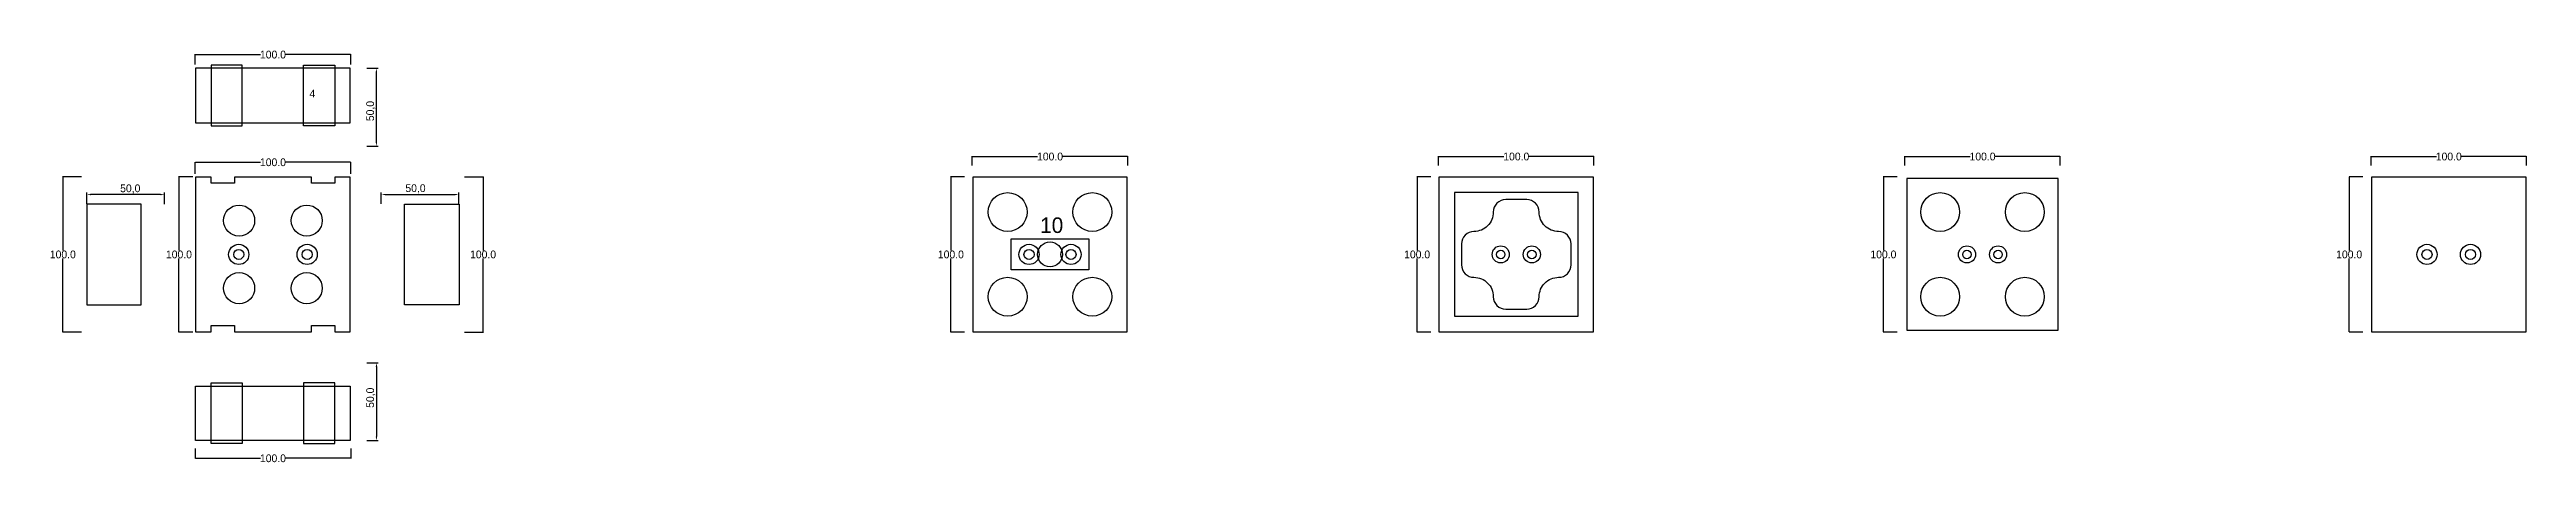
# Model space of a CAD drawing. Header units: millimetres. Extents: x 410 to 2004, y 245 to 511.
import ezdxf

# ---------------------------------------------------------------- set-up
doc = ezdxf.new("R2010")
doc.units = ezdxf.units.MM
for name, color, linetype in [('TEXT', 7, 'Continuous'), ('볼트 구멍', 7, 'Continuous'), ('치구', 7, 'Continuous'), ('치수', 7, 'Continuous')]:
    doc.layers.add(name, color=color, linetype=linetype)
doc.dimstyles.new('ISO-25', dxfattribs={"dimtxt": 2.5, "dimasz": 2.5, "dimexe": 1.25, "dimexo": 0.625, "dimtad": 1, "dimtxsty": 'Standard', "dimcen": 2.5, "dimadec": 0, "dimazin": 0, "dimtfac": 1, "dimtmove": 0, "dimatfit": 3, "dimfxl": 0, "dimarcsym": 0})
doc.dimstyles.get("Standard").update_dxf_attribs({"dimtxt": 7, "dimasz": 0.18, "dimexe": 0.18, "dimexo": 0.0625, "dimgap": 0.09, "dimtad": 0, "dimtih": 1, "dimtoh": 1, "dimdec": 1, "dimzin": 0, "dimdsep": 46, "dimtxsty": 'Standard', "dimcen": 0.09, "dimadec": 0, "dimazin": 0, "dimtfac": 1, "dimtdec": 1, "dimtofl": 0, "dimtmove": 0, "dimatfit": 3, "dimfxl": 0, "dimtolj": 1, "dimtzin": 0, "dimarcsym": 0})

# ---------------------------------------------------------------- blocks, each defined once
blk = doc.blocks.new('*D20')
at = {"layer": 'Defpoints', "color": 0}
for p in [(1298.8, 429.4), (1289.9, 329.4), (1298.8, 329.4)]:
    blk.add_point(p, dxfattribs=at)
at = {"layer": '치수', "color": 0, "lineweight": -2}
for p, q in [((1298.7, 429.4), (1289.7, 429.4)), ((1289.9, 429.3), (1289.9, 382)), ((1289.9, 329.6), (1289.9, 376.8)), ((1298.7, 329.4), (1289.7, 329.4))]:
    blk.add_line(p, q, dxfattribs=at)
at = {"layer": '치수', "color": 0}
for points in [[(1289.9, 429.3), (1289.9, 429.3), (1289.9, 429.4)], [(1289.9, 329.6), (1289.9, 329.6), (1289.9, 329.4)]]:
    blk.add_solid(points, dxfattribs=at)
at = {"layer": '치수', "color": 0, "insert": (1289.9, 379.4), "char_height": 5, "attachment_point": 5}
blk.add_mtext('\\A1;100.0', dxfattribs=at)
blk = doc.blocks.new('*D21')
at = {"layer": 'Defpoints', "color": 0}
for p in [(1898.5, 429.4), (1889.6, 329.4), (1898.5, 329.4)]:
    blk.add_point(p, dxfattribs=at)
at = {"layer": '치수', "color": 0, "lineweight": -2}
for p, q in [((1898.5, 429.4), (1889.5, 429.4)), ((1889.6, 429.3), (1889.6, 382)), ((1889.6, 329.6), (1889.6, 376.8)), ((1898.5, 329.4), (1889.5, 329.4))]:
    blk.add_line(p, q, dxfattribs=at)
at = {"layer": '치수', "color": 0}
for points in [[(1889.6, 429.3), (1889.7, 429.3), (1889.6, 429.4)], [(1889.6, 329.6), (1889.7, 329.6), (1889.6, 329.4)]]:
    blk.add_solid(points, dxfattribs=at)
at = {"layer": '치수', "color": 0, "insert": (1889.6, 379.4), "char_height": 5, "attachment_point": 5}
blk.add_mtext('\\A1;100.0', dxfattribs=at)
blk = doc.blocks.new('*D22')
at = {"layer": 'Defpoints', "color": 0}
for p in [(1598.8, 429.4), (1589.9, 329.4), (1598.8, 329.4)]:
    blk.add_point(p, dxfattribs=at)
at = {"layer": '치수', "color": 0, "lineweight": -2}
for p, q in [((1598.7, 429.4), (1589.7, 429.4)), ((1589.9, 429.3), (1589.9, 382)), ((1589.9, 329.6), (1589.9, 376.8)), ((1598.7, 329.4), (1589.7, 329.4))]:
    blk.add_line(p, q, dxfattribs=at)
at = {"layer": '치수', "color": 0}
for points in [[(1589.9, 429.3), (1589.9, 429.3), (1589.9, 429.4)], [(1589.9, 329.6), (1589.9, 329.6), (1589.9, 329.4)]]:
    blk.add_solid(points, dxfattribs=at)
at = {"layer": '치수', "color": 0, "insert": (1589.9, 379.4), "char_height": 5, "attachment_point": 5}
blk.add_mtext('\\A1;100.0', dxfattribs=at)
blk = doc.blocks.new('*D23')
at = {"layer": 'Defpoints', "color": 0}
for p in [(998.8, 429.4), (989.9, 329.4), (998.8, 329.4)]:
    blk.add_point(p, dxfattribs=at)
at = {"layer": '치수', "color": 0, "lineweight": -2}
for p, q in [((998.7, 429.4), (989.7, 429.4)), ((989.9, 429.3), (989.9, 382)), ((989.9, 329.6), (989.9, 376.8)), ((998.7, 329.4), (989.7, 329.4))]:
    blk.add_line(p, q, dxfattribs=at)
at = {"layer": '치수', "color": 0}
for points in [[(989.9, 429.3), (989.9, 429.3), (989.9, 429.4)], [(989.9, 329.6), (989.9, 329.6), (989.9, 329.4)]]:
    blk.add_solid(points, dxfattribs=at)
at = {"layer": '치수', "color": 0, "insert": (989.9, 379.4), "char_height": 5, "attachment_point": 5}
blk.add_mtext('\\A1;100.0', dxfattribs=at)
blk = doc.blocks.new('*D24')
at = {"layer": 'Defpoints', "color": 0}
for p in [(430.5, 429.4), (418.5, 329.4), (430.5, 329.4)]:
    blk.add_point(p, dxfattribs=at)
at = {"layer": '치수', "color": 0, "lineweight": -2}
for p, q in [((430.5, 429.4), (418.3, 429.4)), ((418.5, 429.3), (418.5, 382)), ((418.5, 329.6), (418.5, 376.8)), ((430.5, 329.4), (418.3, 329.4))]:
    blk.add_line(p, q, dxfattribs=at)
at = {"layer": '치수', "color": 0}
for points in [[(418.4, 429.3), (418.5, 429.3), (418.5, 429.4)], [(418.4, 329.6), (418.5, 329.6), (418.5, 329.4)]]:
    blk.add_solid(points, dxfattribs=at)
at = {"layer": '치수', "color": 0, "insert": (418.5, 379.4), "char_height": 5, "attachment_point": 5}
blk.add_mtext('\\A1;100.0', dxfattribs=at)
blk = doc.blocks.new('*D25')
at = {"layer": 'Defpoints', "color": 0}
for p in [(502.2, 429.4), (493.2, 329.4), (502.2, 329.4)]:
    blk.add_point(p, dxfattribs=at)
at = {"layer": '치수', "color": 0, "lineweight": -2}
for p, q in [((502.2, 429.4), (493, 429.4)), ((493.2, 429.3), (493.2, 382)), ((493.2, 329.6), (493.2, 376.8)), ((502.2, 329.4), (493, 329.4))]:
    blk.add_line(p, q, dxfattribs=at)
at = {"layer": '치수', "color": 0}
for points in [[(493.1, 429.3), (493.2, 429.3), (493.2, 429.4)], [(493.1, 329.6), (493.2, 329.6), (493.2, 329.4)]]:
    blk.add_solid(points, dxfattribs=at)
at = {"layer": '치수', "color": 0, "insert": (493.2, 379.4), "char_height": 5, "attachment_point": 5}
blk.add_mtext('\\A1;100.0', dxfattribs=at)
blk = doc.blocks.new('*D26')
at = {"layer": 'Defpoints', "color": 0}
for p in [(676.8, 429.4), (676.8, 329.4), (688.9, 329.4)]:
    blk.add_point(p, dxfattribs=at)
at = {"layer": '치수', "color": 0, "lineweight": -2}
for p, q in [((676.9, 429.4), (689.1, 429.4)), ((688.9, 429.3), (688.9, 382)), ((688.9, 329.6), (688.9, 376.8)), ((676.9, 329.4), (689.1, 329.4))]:
    blk.add_line(p, q, dxfattribs=at)
at = {"layer": '치수', "color": 0}
for points in [[(688.9, 429.3), (688.9, 429.3), (688.9, 429.4)], [(688.9, 329.6), (688.9, 329.6), (688.9, 329.4)]]:
    blk.add_solid(points, dxfattribs=at)
at = {"layer": '치수', "color": 0, "insert": (688.9, 379.4), "char_height": 5, "attachment_point": 5}
blk.add_mtext('\\A1;100.0', dxfattribs=at)
blk = doc.blocks.new('*D27')
at = {"layer": 'Defpoints', "color": 0}
for p in [(503.7, 254.6), (603.7, 254.6), (603.7, 248.2)]:
    blk.add_point(p, dxfattribs=at)
at = {"layer": '치수', "color": 0, "lineweight": -2}
for p, q in [((503.7, 254.5), (503.7, 248)), ((503.9, 248.2), (545.7, 248.2)), ((603.5, 248.2), (561.7, 248.2)), ((603.7, 254.5), (603.7, 248))]:
    blk.add_line(p, q, dxfattribs=at)
at = {"layer": '치수', "color": 0}
for points in [[(503.9, 248.2), (503.9, 248.1), (503.7, 248.2)], [(603.5, 248.2), (603.5, 248.1), (603.7, 248.2)]]:
    blk.add_solid(points, dxfattribs=at)
at = {"layer": '치수', "color": 0, "insert": (553.7, 248.2), "char_height": 5, "attachment_point": 5}
blk.add_mtext('\\A1;100.0', dxfattribs=at)
blk = doc.blocks.new('*D28')
at = {"layer": 'Defpoints', "color": 0}
for p in [(433.9, 417.9), (433.9, 411.2), (483.9, 411.1)]:
    blk.add_point(p, dxfattribs=at)
at = {"layer": '치수', "color": 0, "lineweight": -2}
for p, q in [((433.9, 411.9), (433.9, 419.2)), ((481.4, 417.9), (436.4, 417.9)), ((483.9, 411.8), (483.9, 419.2))]:
    blk.add_line(p, q, dxfattribs=at)
at = {"layer": '치수', "color": 0}
for points in [[(436.4, 418.3), (436.4, 417.5), (433.9, 417.9)], [(481.4, 418.3), (481.4, 417.5), (483.9, 417.9)]]:
    blk.add_solid(points, dxfattribs=at)
at = {"layer": '치수', "color": 0, "insert": (461.9, 421.5), "char_height": 5, "attachment_point": 5}
blk.add_mtext('50,0', dxfattribs=at)
blk = doc.blocks.new('*D29')
at = {"layer": 'Defpoints', "color": 0}
for p in [(613.4, 309.7), (613.4, 259.7), (620.3, 259.7)]:
    blk.add_point(p, dxfattribs=at)
at = {"layer": '치수', "color": 0, "lineweight": -2}
for p, q in [((614, 309.7), (621.5, 309.7)), ((620.3, 307.2), (620.3, 262.2)), ((614, 259.7), (621.5, 259.7))]:
    blk.add_line(p, q, dxfattribs=at)
at = {"layer": '치수', "color": 0}
for points in [[(619.8, 307.2), (620.7, 307.2), (620.3, 309.7)], [(619.8, 262.2), (620.7, 262.2), (620.3, 259.7)]]:
    blk.add_solid(points, dxfattribs=at)
at = {"layer": '치수', "color": 0, "insert": (616.7, 287.2), "char_height": 5, "attachment_point": 5, "rotation": 90}
blk.add_mtext('50,0', dxfattribs=at)
blk = doc.blocks.new('*D30')
at = {"layer": 'Defpoints', "color": 0}
for p in [(673.4, 418), (623.4, 411.2), (673.4, 411.2)]:
    blk.add_point(p, dxfattribs=at)
at = {"layer": '치수', "color": 0, "lineweight": -2}
for p, q in [((623.4, 411.9), (623.4, 419.3)), ((625.9, 418), (670.9, 418)), ((673.4, 411.9), (673.4, 419.3))]:
    blk.add_line(p, q, dxfattribs=at)
at = {"layer": '치수', "color": 0}
for points in [[(625.9, 418.4), (625.9, 417.6), (623.4, 418)], [(670.9, 418.4), (670.9, 417.6), (673.4, 418)]]:
    blk.add_solid(points, dxfattribs=at)
at = {"layer": '치수', "color": 0, "insert": (645.4, 421.6), "char_height": 5, "attachment_point": 5}
blk.add_mtext('50,0', dxfattribs=at)
blk = doc.blocks.new('*D31')
at = {"layer": 'Defpoints', "color": 0}
for p in [(503.7, 431.3), (603.7, 438.7), (603.7, 431.3)]:
    blk.add_point(p, dxfattribs=at)
at = {"layer": '치수', "color": 0, "lineweight": -2}
for p, q in [((503.7, 431.3), (503.7, 438.8)), ((503.9, 438.7), (545.7, 438.7)), ((603.5, 438.7), (561.7, 438.7)), ((603.7, 431.3), (603.7, 438.8))]:
    blk.add_line(p, q, dxfattribs=at)
at = {"layer": '치수', "color": 0}
for points in [[(503.9, 438.7), (503.9, 438.6), (503.7, 438.7)], [(603.5, 438.7), (603.5, 438.6), (603.7, 438.7)]]:
    blk.add_solid(points, dxfattribs=at)
at = {"layer": '치수', "color": 0, "insert": (553.7, 438.7), "char_height": 5, "attachment_point": 5}
blk.add_mtext('\\A1;100.0', dxfattribs=at)
blk = doc.blocks.new('*D32')
at = {"layer": 'Defpoints', "color": 0}
for p in [(503.7, 501.6), (603.7, 508), (603.7, 501.6)]:
    blk.add_point(p, dxfattribs=at)
at = {"layer": '치수', "color": 0, "lineweight": -2}
for p, q in [((503.7, 501.7), (503.7, 508.2)), ((503.9, 508), (545.7, 508)), ((603.5, 508), (561.7, 508)), ((603.7, 501.7), (603.7, 508.2))]:
    blk.add_line(p, q, dxfattribs=at)
at = {"layer": '치수', "color": 0}
for points in [[(503.9, 508), (503.9, 508), (503.7, 508)], [(603.5, 508), (603.5, 508), (603.7, 508)]]:
    blk.add_solid(points, dxfattribs=at)
at = {"layer": '치수', "color": 0, "insert": (553.7, 508), "char_height": 5, "attachment_point": 5}
blk.add_mtext('\\A1;100.0', dxfattribs=at)
blk = doc.blocks.new('*D33')
at = {"layer": 'Defpoints', "color": 0}
for p in [(613.4, 499.2), (620.3, 499.2), (613.4, 449.2)]:
    blk.add_point(p, dxfattribs=at)
at = {"layer": '치수', "color": 0, "lineweight": -2}
for p, q in [((614, 499.2), (621.5, 499.2)), ((620.3, 451.7), (620.3, 496.7)), ((614, 449.2), (621.5, 449.2))]:
    blk.add_line(p, q, dxfattribs=at)
at = {"layer": '치수', "color": 0}
for points in [[(619.8, 496.7), (620.7, 496.7), (620.3, 499.2)], [(619.8, 451.7), (620.7, 451.7), (620.3, 449.2)]]:
    blk.add_solid(points, dxfattribs=at)
at = {"layer": '치수', "color": 0, "insert": (616.7, 471.7), "char_height": 5, "attachment_point": 5, "rotation": 90}
blk.add_mtext('50,0', dxfattribs=at)
blk = doc.blocks.new('*D34')
at = {"layer": 'Defpoints', "color": 0}
for p in [(1303.7, 436.5), (1403.7, 442.4), (1403.7, 436.5)]:
    blk.add_point(p, dxfattribs=at)
at = {"layer": '치수', "color": 0, "lineweight": -2}
for p, q in [((1303.7, 436.6), (1303.7, 442.6)), ((1303.9, 442.4), (1345.7, 442.4)), ((1403.5, 442.4), (1361.7, 442.4)), ((1403.7, 436.6), (1403.7, 442.6))]:
    blk.add_line(p, q, dxfattribs=at)
at = {"layer": '치수', "color": 0}
for points in [[(1303.9, 442.5), (1303.9, 442.4), (1303.7, 442.4)], [(1403.5, 442.5), (1403.5, 442.4), (1403.7, 442.4)]]:
    blk.add_solid(points, dxfattribs=at)
at = {"layer": '치수', "color": 0, "insert": (1353.7, 442.4), "char_height": 5, "attachment_point": 5}
blk.add_mtext('\\A1;100.0', dxfattribs=at)
blk = doc.blocks.new('*D35')
at = {"layer": 'Defpoints', "color": 0}
for p in [(1003.7, 436.5), (1103.7, 442.4), (1103.7, 436.5)]:
    blk.add_point(p, dxfattribs=at)
at = {"layer": '치수', "color": 0, "lineweight": -2}
for p, q in [((1003.7, 436.6), (1003.7, 442.6)), ((1003.9, 442.4), (1045.7, 442.4)), ((1103.5, 442.4), (1061.7, 442.4)), ((1103.7, 436.6), (1103.7, 442.6))]:
    blk.add_line(p, q, dxfattribs=at)
at = {"layer": '치수', "color": 0}
for points in [[(1003.9, 442.5), (1003.9, 442.4), (1003.7, 442.4)], [(1103.5, 442.5), (1103.5, 442.4), (1103.7, 442.4)]]:
    blk.add_solid(points, dxfattribs=at)
at = {"layer": '치수', "color": 0, "insert": (1053.7, 442.4), "char_height": 5, "attachment_point": 5}
blk.add_mtext('\\A1;100.0', dxfattribs=at)
blk = doc.blocks.new('*D36')
at = {"layer": 'Defpoints', "color": 0}
for p in [(1603.7, 436.5), (1703.7, 442.4), (1703.7, 436.5)]:
    blk.add_point(p, dxfattribs=at)
at = {"layer": '치수', "color": 0, "lineweight": -2}
for p, q in [((1603.7, 436.6), (1603.7, 442.6)), ((1603.9, 442.4), (1645.7, 442.4)), ((1703.5, 442.4), (1661.7, 442.4)), ((1703.7, 436.6), (1703.7, 442.6))]:
    blk.add_line(p, q, dxfattribs=at)
at = {"layer": '치수', "color": 0}
for points in [[(1603.9, 442.5), (1603.9, 442.4), (1603.7, 442.4)], [(1703.5, 442.5), (1703.5, 442.4), (1703.7, 442.4)]]:
    blk.add_solid(points, dxfattribs=at)
at = {"layer": '치수', "color": 0, "insert": (1653.7, 442.4), "char_height": 5, "attachment_point": 5}
blk.add_mtext('\\A1;100.0', dxfattribs=at)
blk = doc.blocks.new('*D37')
at = {"layer": 'Defpoints', "color": 0}
for p in [(1903.7, 436.5), (2003.7, 442.4), (2003.7, 436.5)]:
    blk.add_point(p, dxfattribs=at)
at = {"layer": '치수', "color": 0, "lineweight": -2}
for p, q in [((1903.7, 436.6), (1903.7, 442.6)), ((1903.9, 442.4), (1945.7, 442.4)), ((2003.5, 442.4), (1961.7, 442.4)), ((2003.7, 436.6), (2003.7, 442.6))]:
    blk.add_line(p, q, dxfattribs=at)
at = {"layer": '치수', "color": 0}
for points in [[(1903.9, 442.5), (1903.9, 442.4), (1903.7, 442.4)], [(2003.5, 442.5), (2003.5, 442.4), (2003.7, 442.4)]]:
    blk.add_solid(points, dxfattribs=at)
at = {"layer": '치수', "color": 0, "insert": (1953.7, 442.4), "char_height": 5, "attachment_point": 5}
blk.add_mtext('\\A1;100.0', dxfattribs=at)

msp = doc.modelspace()

# ---------------------------------------------------------------- linework, layer by layer
at = {"layer": '볼트 구멍', "color": 1}
msp.add_lwpolyline([(1028.68, 389.44), (1078.68, 389.44), (1078.68, 369.44), (1028.68, 369.44)], close=True, dxfattribs=at)
at = {"layer": '볼트 구멍', "color": 2}
for centre in [(531.68, 379.44), (575.68, 379.44)]:
    msp.add_circle(centre, 6.5, dxfattribs=at)
at = {"layer": '볼트 구멍', "color": 3}
for centre, radius in [((531.68, 379.44), 3.25), ((575.68, 379.44), 3.25), ((1040.18, 379.44), 3.25), ((1053.68, 379.44), 8), ((1067.18, 379.44), 3.25), ((1939.68, 379.44), 3.25), ((1967.68, 379.44), 3.25), ((1343.68, 379.44), 2.75), ((1363.68, 379.44), 2.75), ((1643.68, 379.44), 2.75), ((1663.68, 379.44), 2.75)]:
    msp.add_circle(centre, radius, dxfattribs=at)
at = {"layer": '볼트 구멍', "color": 6}
for centre, radius in [((1040.18, 379.44), 6.5), ((1067.18, 379.44), 6.5), ((1343.68, 379.44), 5.5), ((1363.68, 379.44), 5.5), ((1643.68, 379.44), 5.5), ((1663.68, 379.44), 5.5), ((1939.68, 379.44), 6.5), ((1967.68, 379.44), 6.5)]:
    msp.add_circle(centre, radius, dxfattribs=at)
at = {"layer": '치구'}
for points in [[(503.93, 464.19), (603.43, 464.19), (603.43, 499.19), (503.93, 499.19)], [(503.93, 329.69), (513.93, 329.69), (513.93, 333.69), (528.93, 333.69), (528.93, 329.69), (578.43, 329.69), (578.43, 333.69), (593.43, 333.69), (593.43, 329.69), (603.43, 329.69), (603.43, 429.19), (593.43, 429.19), (593.43, 425.19), (578.43, 425.19), (578.43, 429.19), (528.93, 429.19), (528.93, 425.19), (513.93, 425.19), (513.93, 429.19), (503.93, 429.19)], [(1003.93, 429.19), (1003.93, 329.69), (1103.43, 329.69), (1103.43, 429.19)], [(1303.93, 429.19), (1303.93, 329.69), (1403.43, 329.69), (1403.43, 429.19)], [(1313.93, 419.19), (1313.93, 339.69), (1393.43, 339.69), (1393.43, 419.19)], [(1604.93, 428.19), (1604.93, 330.69), (1702.43, 330.69), (1702.43, 428.19)], [(1903.93, 429.19), (1903.93, 329.69), (2003.43, 329.69), (2003.43, 429.19)], [(468.93, 411.79), (433.93, 411.79), (433.93, 347.09), (468.93, 347.09)], [(638.43, 411.79), (673.43, 411.79), (673.43, 347.09), (638.43, 347.09)], [(503.93, 294.69), (603.43, 294.69), (603.43, 259.69), (503.93, 259.69)]]:
    msp.add_lwpolyline(points, close=True, dxfattribs=at)
at = {"layer": '치구', "color": 1}
for points in [[(513.93, 462.19), (533.93, 462.19), (533.93, 501.18), (513.93, 501.18)], [(593.43, 462.19), (573.43, 462.19), (573.43, 501.18), (593.43, 501.18)], [(513.93, 296.69), (533.93, 296.69), (533.93, 257.69), (513.93, 257.69)], [(593.43, 296.69), (573.43, 296.69), (573.43, 257.69), (593.43, 257.69)]]:
    msp.add_lwpolyline(points, close=True, dxfattribs=at)
at = {"layer": '치구', "color": 0}
msp.add_lwpolyline([(1318.43, 386.19), (1318.43, 372.69, 0.4142136), (1326.43, 364.69, -0.4142136), (1338.93, 352.19, 0.4142136), (1346.93, 344.19), (1360.43, 344.19, 0.4142136), (1368.43, 352.19, -0.4142136), (1380.93, 364.69, 0.4142136), (1388.93, 372.69), (1388.93, 386.19, 0.4142136), (1380.93, 394.19, -0.4142136), (1368.43, 406.69, 0.4142136), (1360.43, 414.69), (1346.93, 414.69, 0.4142136), (1338.93, 406.69, -0.4142136), (1326.43, 394.19, 0.4142136)], format="xyb", close=True, dxfattribs=at)
for centre, radius in [((1026.43, 406.69), 12.5), ((1080.93, 406.69), 12.5), ((1626.43, 406.69), 12.5), ((1680.93, 406.69), 12.5), ((531.93, 401.19), 10), ((575.43, 401.19), 10), ((531.93, 357.69), 10), ((575.43, 357.69), 10), ((1026.43, 352.19), 12.5), ((1080.93, 352.19), 12.5), ((1626.43, 352.19), 12.5), ((1680.93, 352.19), 12.5)]:
    msp.add_circle(centre, radius, dxfattribs=at)

# ---------------------------------------------------------------- texts
at = {"layer": 'TEXT', "color": 1}
msp.add_text('4', height=5, dxfattribs=at).set_placement((577.24, 480.49))
at = {"layer": '볼트 구멍', "color": 1}
msp.add_text('10', height=10, dxfattribs=at).set_placement((1047.32, 393.23))

# ---------------------------------------------------------------- dimensions: what is measured, and where the dimension line sits
at = {"layer": '치수', "color": 4}
for base, p1, p2, dimstyle, override, picture, middle in [((603.68, 508.01), (503.68, 501.61), (603.68, 501.61), 'Standard', {"dimtxt": 5}, '*D32', (553.68, 508.01)), ((673.43, 418.01), (623.43, 411.24), (673.43, 411.24), 'ISO-25', {"dimtxt": 5, "dimdec": 1, "dimzin": 0, "dimtdec": 1}, '*D30', (645.43, 418.01)), ((603.68, 248.17), (503.68, 254.57), (603.68, 254.57), 'Standard', {"dimtxt": 5}, '*D27', (553.68, 248.17))]:
    dim = msp.add_linear_dim(base=base, p1=p1, p2=p2, dimstyle=dimstyle, override=override, dxfattribs=at)
    dim.commit()
    dim.dimension.update_dxf_attribs({"geometry": picture, "text_midpoint": middle, "dimtype": 160})
for base, p1, p2, angle, picture, middle in [((620.26, 499.19), (613.36, 449.19), (613.36, 499.19), 90, '*D33', (620.26, 471.69)), ((433.93, 417.91), (483.93, 411.14), (433.93, 411.24), 180, '*D28', (461.93, 417.91)), ((620.26, 259.69), (613.36, 309.69), (613.36, 259.69), 270, '*D29', (620.26, 287.19))]:
    dim = msp.add_linear_dim(base=base, p1=p1, p2=p2, angle=angle, dimstyle='ISO-25', override={"dimtxt": 5, "dimdec": 1, "dimzin": 0, "dimtdec": 1}, dxfattribs=at)
    dim.commit()
    dim.dimension.update_dxf_attribs({"geometry": picture, "text_midpoint": middle, "dimtype": 160})
for base, p1, p2, picture, middle in [((603.68, 438.66), (503.68, 431.26), (603.68, 431.26), '*D31', (553.68, 438.66)), ((1103.68, 442.43), (1003.68, 436.54), (1103.68, 436.54), '*D35', (1053.68, 442.43)), ((1403.68, 442.43), (1303.68, 436.54), (1403.68, 436.54), '*D34', (1353.68, 442.43)), ((1703.68, 442.43), (1603.68, 436.54), (1703.68, 436.54), '*D36', (1653.68, 442.43)), ((2003.68, 442.43), (1903.68, 436.54), (2003.68, 436.54), '*D37', (1953.68, 442.43))]:
    dim = msp.add_linear_dim(base=base, p1=p1, p2=p2, dimstyle='Standard', override={"dimtxt": 5}, dxfattribs=at)
    dim.commit()
    dim.dimension.update_dxf_attribs({"geometry": picture, "text_midpoint": middle})
for base, p1, p2, picture, middle in [((418.46, 329.44), (430.53, 429.44), (430.53, 329.44), '*D24', (418.46, 379.44)), ((493.15, 329.44), (502.22, 429.44), (502.22, 329.44), '*D25', (493.15, 379.44)), ((688.9, 329.44), (676.83, 429.44), (676.83, 329.44), '*D26', (688.9, 379.44)), ((989.88, 329.44), (998.79, 429.44), (998.79, 329.44), '*D23', (989.88, 379.44)), ((1289.88, 329.44), (1298.79, 429.44), (1298.79, 329.44), '*D20', (1289.88, 379.44)), ((1589.88, 329.44), (1598.79, 429.44), (1598.79, 329.44), '*D22', (1589.88, 379.44)), ((1889.63, 329.44), (1898.54, 429.44), (1898.54, 329.44), '*D21', (1889.63, 379.44))]:
    dim = msp.add_linear_dim(base=base, p1=p1, p2=p2, angle=90, dimstyle='Standard', override={"dimtxt": 5}, dxfattribs=at)
    dim.commit()
    dim.dimension.update_dxf_attribs({"geometry": picture, "text_midpoint": middle})

doc.saveas('drawing.dxf')
